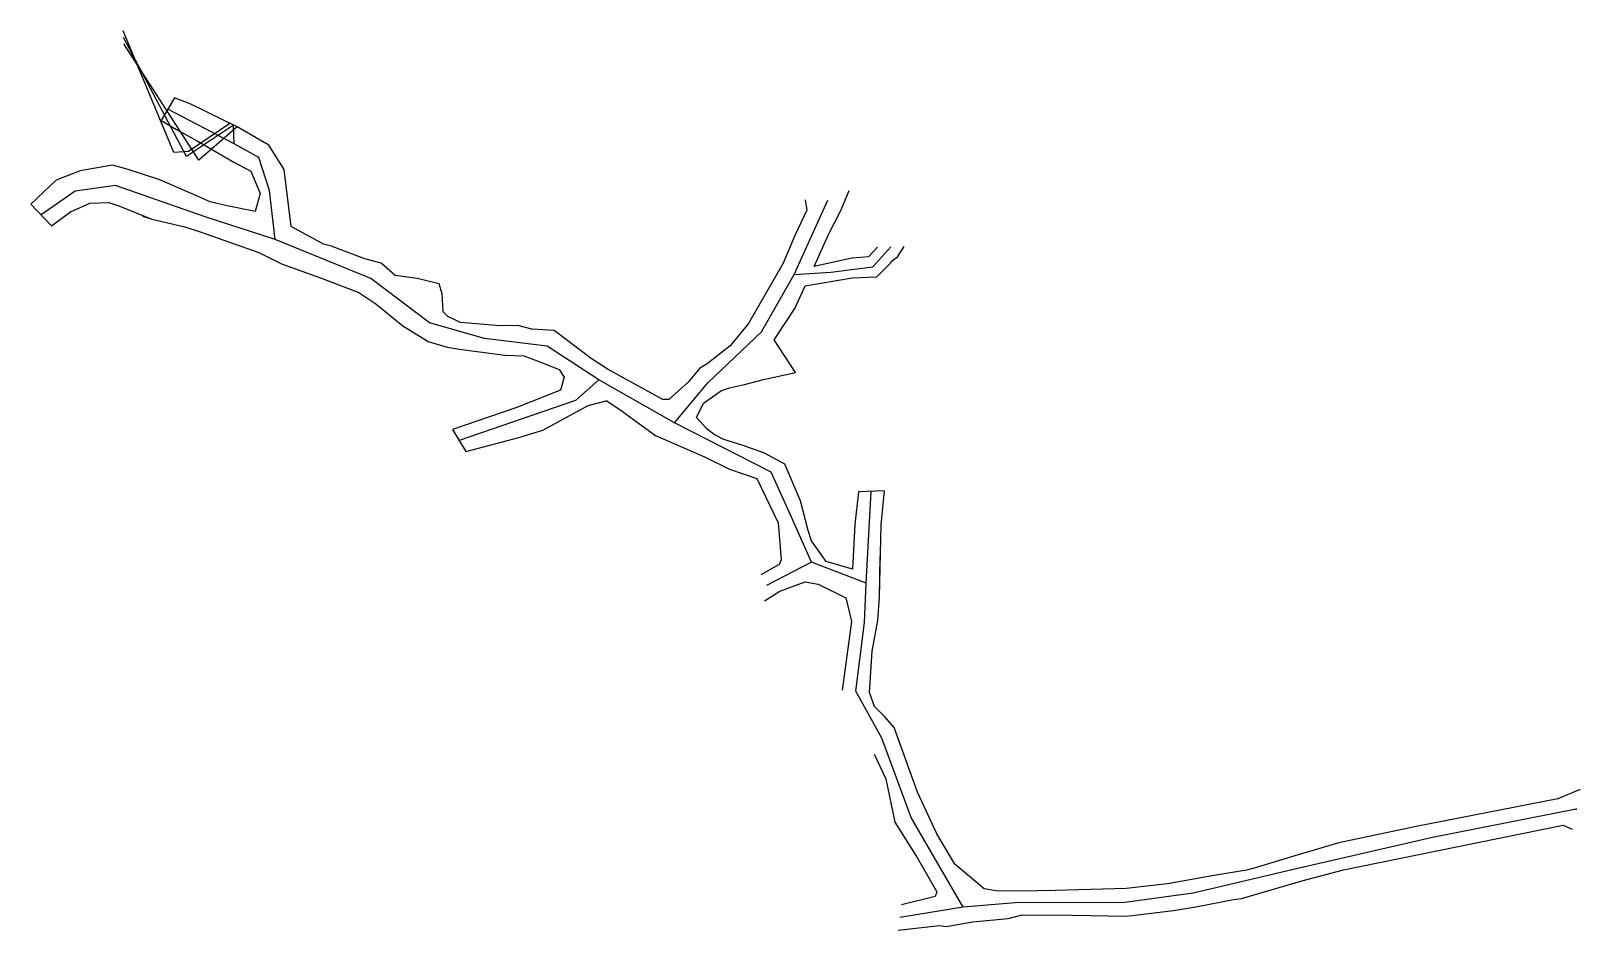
# Model space of a CAD drawing. Header units: metres. Extents: x 750691 to 750840, y 4169766 to 4169852.
import ezdxf

# ---------------------------------------------------------------- set-up
doc = ezdxf.new("R2010")
doc.units = ezdxf.units.M
doc.header["$MEASUREMENT"] = 0
for name, color, linetype in [('FEDAİ', 200, 'Continuous'), ('GEOFENCE', 7, 'Continuous'), ('INIT_COORD', 7, 'Continuous')]:
    doc.layers.add(name, color=color, linetype=linetype)

msp = doc.modelspace()

# ---------------------------------------------------------------- linework, layer by layer
at = {"layer": 'FEDAİ'}
for p, q in [((750704.8, 4169840.75, 832.11), (750699.93, 4169852.4, 856.57)), ((750707.2, 4169839.99, 828.54), (750699.99, 4169851.17, 856.82)), ((750704.85, 4169845.98, 823.8), (750703.56, 4169843.8, 823.76)), ((750706.41, 4169845.37, 823.29), (750704.85, 4169845.98, 823.8)), ((750710.86, 4169843.19, 823.38), (750706.41, 4169845.37, 823.29)), ((750703.56, 4169843.8, 823.76), (750705.06, 4169842.95, 823.16)), ((750710.17, 4169843.52, 823.36), (750706.21, 4169840.85, 828.54)), ((750705.06, 4169842.95, 823.16), (750707.02, 4169841.87, 823.2)), ((750710.86, 4169843.19, 823.38), (750707.2, 4169839.99, 828.54)), ((750713.89, 4169841.44, 823.38), (750710.86, 4169843.19, 823.38)), ((750706.21, 4169840.85, 828.54), (750704.8, 4169840.75, 832.11)), ((750707.02, 4169841.87, 823.2), (750710.54, 4169839.82, 823.36)), ((750715.36, 4169839.11, 823.16), (750713.89, 4169841.44, 823.38)), ((750695.8, 4169838.99, 823.33), (750693.51, 4169838.08, 823.33)), ((750698.9, 4169839.52, 823.22), (750695.8, 4169838.99, 823.33)), ((750700.42, 4169839.12, 823.22), (750698.9, 4169839.52, 823.22)), ((750703.45, 4169838.11, 823.29), (750700.42, 4169839.12, 823.22)), ((750710.54, 4169839.82, 823.36), (750712.18, 4169838.94, 823.14)), ((750716.06, 4169833.65, 822.92), (750715.36, 4169839.11, 823.16)), ((750693.51, 4169838.08, 823.33), (750691.08, 4169835.8, 823.33)), ((750706.9, 4169836.62, 823.03), (750703.45, 4169838.11, 823.29)), ((750712.18, 4169838.94, 823.14), (750713.08, 4169836.8, 822.97)), ((750708.29, 4169836.02, 822.69), (750706.9, 4169836.62, 823.03)), ((750709.89, 4169835.63, 823.05), (750708.29, 4169836.02, 822.69)), ((750713.08, 4169836.8, 822.97), (750712.6, 4169835.09, 822.99)), ((750765.36, 4169836.21, 821.2), (750765.51, 4169835.21, 821.1)), ((750768.81, 4169835.24, 821.15), (750769.56, 4169837.11, 820.96)), ((750691.08, 4169835.8, 823.33), (750693.06, 4169833.72, 823.33)), ((750693.06, 4169833.72, 823.33), (750694.89, 4169835.06, 823.33)), ((750694.89, 4169835.06, 823.33), (750696.72, 4169835.88, 823.33)), ((750696.72, 4169835.88, 823.33), (750698.55, 4169835.93, 823.3)), ((750698.55, 4169835.93, 823.3), (750699.51, 4169835.61, 823.2)), ((750699.51, 4169835.61, 823.2), (750702.68, 4169834.36, 823.13)), ((750701.79, 4169834.62, 823.13), (750702.68, 4169834.36, 823.13)), ((750712.6, 4169835.09, 822.99), (750709.89, 4169835.63, 823.05)), ((750765.51, 4169835.21, 821.1), (750764.37, 4169832.78, 821.19)), ((750767.6, 4169832.89, 821.24), (750768.81, 4169835.24, 821.15)), ((750702.68, 4169834.36, 823.13), (750705.84, 4169833.6, 823.13)), ((750705.84, 4169833.6, 823.13), (750707.33, 4169833.14, 822.68)), ((750707.33, 4169833.14, 822.68), (750712.95, 4169831.16, 822.68)), ((750719.16, 4169831.95, 822.84), (750716.06, 4169833.65, 822.92)), ((750719.91, 4169831.76, 822.8), (750719.16, 4169831.95, 822.84)), ((750720.9, 4169831.37, 822.82), (750719.91, 4169831.76, 822.8)), ((750764.37, 4169832.78, 821.19), (750763.23, 4169830.12, 821.38)), ((750766.21, 4169829.8, 821.4), (750767.6, 4169832.89, 821.24)), ((750772.29, 4169831.65, 814.77), (750771.42, 4169830.74, 816.49)), ((750774.22, 4169830.73, 814.21), (750774.86, 4169831.71, 813.56)), ((750712.95, 4169831.16, 822.68), (750715.13, 4169830.06, 822.84)), ((750723.1, 4169830.54, 822.64), (750720.9, 4169831.37, 822.82)), ((750724.67, 4169830.14, 822.63), (750723.1, 4169830.54, 822.64)), ((750726.01, 4169828.95, 822.78), (750724.67, 4169830.14, 822.63)), ((750763.23, 4169830.12, 821.38), (750759.91, 4169824.33, 821.34)), ((750769.84, 4169830.61, 818.47), (750766.21, 4169829.8, 821.4)), ((750770.7, 4169830.67, 817.3), (750769.84, 4169830.61, 818.47)), ((750771.42, 4169830.74, 816.49), (750770.7, 4169830.67, 817.3)), ((750772.24, 4169828.82, 816.64), (750773.55, 4169830.14, 815.01)), ((750773.55, 4169830.14, 815.01), (750773.74, 4169830.37, 814.77)), ((750773.74, 4169830.37, 814.77), (750774.22, 4169830.73, 814.21)), ((750715.13, 4169830.06, 822.84), (750719.13, 4169828.63, 822.84)), ((750719.13, 4169828.63, 822.84), (750722.53, 4169827.31, 822.47)), ((750728.14, 4169828.66, 822.53), (750726.01, 4169828.95, 822.78)), ((750730.24, 4169828.15, 822.53), (750728.14, 4169828.66, 822.53)), ((750765.35, 4169827.96, 821.46), (750769.85, 4169828.73, 818.65)), ((750769.85, 4169828.73, 818.65), (750772.24, 4169828.82, 816.64)), ((750722.53, 4169827.31, 822.47), (750724.18, 4169826.23, 822.8)), ((750730.53, 4169827.19, 822.53), (750730.24, 4169828.15, 822.53)), ((750730.64, 4169825.45, 822.47), (750730.53, 4169827.19, 822.53)), ((750764.35, 4169825.78, 821.53), (750765.35, 4169827.96, 821.46)), ((750724.18, 4169826.23, 822.8), (750726.77, 4169824.12, 822.54)), ((750762.38, 4169822.77, 821.53), (750764.35, 4169825.78, 821.53)), ((750731.06, 4169825.02, 822.61), (750730.64, 4169825.45, 822.47)), ((750732.29, 4169824.42, 822.56), (750731.06, 4169825.02, 822.61)), ((750736.07, 4169824.11, 822.9), (750732.29, 4169824.42, 822.56)), ((750737.79, 4169824.13, 822.99), (750736.07, 4169824.11, 822.9)), ((750739.13, 4169823.8, 822.9), (750737.79, 4169824.13, 822.99)), ((750759.91, 4169824.33, 821.34), (750758.17, 4169822.19, 821.68)), ((750726.77, 4169824.12, 822.54), (750729.2, 4169822.62, 822.62)), ((750741.27, 4169823.65, 822.76), (750739.13, 4169823.8, 822.9)), ((750744.83, 4169820.97, 822.84), (750741.27, 4169823.65, 822.76)), ((750764.42, 4169819.65, 821.35), (750762.38, 4169822.77, 821.53)), ((750729.2, 4169822.62, 822.62), (750731.02, 4169822.08, 822.68)), ((750731.02, 4169822.08, 822.68), (750732.42, 4169821.83, 822.66)), ((750732.42, 4169821.83, 822.66), (750736.54, 4169821.29, 822.97)), ((750736.54, 4169821.29, 822.97), (750738.35, 4169821.24, 822.94)), ((750738.35, 4169821.24, 822.94), (750739.9, 4169820.67, 822.8)), ((750758.17, 4169822.19, 821.68), (750755.95, 4169820.46, 822.1)), ((750739.9, 4169820.67, 822.8), (750741.74, 4169819.92, 822.6)), ((750741.74, 4169819.92, 822.6), (750742.24, 4169819.2, 822.64)), ((750746.44, 4169819.92, 822.66), (750744.83, 4169820.97, 822.84)), ((750751.69, 4169817.05, 822.6), (750746.44, 4169819.92, 822.66)), ((750755.24, 4169820.04, 822.75), (750754.12, 4169818.71, 822.71)), ((750755.95, 4169820.46, 822.1), (750755.24, 4169820.04, 822.75)), ((750742.24, 4169819.2, 822.64), (750741.88, 4169817.94, 822.78)), ((750754.12, 4169818.71, 822.71), (750752.28, 4169817.03, 822.6)), ((750758.1, 4169818.17, 822.54), (750759.52, 4169818.5, 821.64)), ((750759.52, 4169818.5, 821.64), (750761.36, 4169818.96, 821.35)), ((750761.36, 4169818.96, 821.35), (750764.42, 4169819.65, 821.35)), ((750741.88, 4169817.94, 822.78), (750737.6, 4169816.24, 822.92)), ((750744.54, 4169816.46, 822.77), (750746.27, 4169816.92, 822.59)), ((750747.96, 4169815.8, 822.71), (750746.27, 4169816.92, 822.59)), ((750752.28, 4169817.03, 822.6), (750751.69, 4169817.05, 822.6)), ((750755.61, 4169816.69, 822.5), (750757.34, 4169817.9, 822.56)), ((750757.34, 4169817.9, 822.56), (750758.1, 4169818.17, 822.54)), ((750737.6, 4169816.24, 822.92), (750731.51, 4169814.18, 823.21)), ((750740.18, 4169814.11, 822.98), (750744.54, 4169816.46, 822.77)), ((750747.96, 4169815.8, 822.71), (750750.99, 4169813.6, 822.7)), ((750754.92, 4169815.32, 822.55), (750755.61, 4169816.69, 822.5)), ((750755.94, 4169814.19, 822.7), (750754.92, 4169815.32, 822.55)), ((750731.51, 4169814.18, 823.21), (750732.8, 4169812.06, 823.16)), ((750737.87, 4169813.41, 822.99), (750740.18, 4169814.11, 822.98)), ((750756.64, 4169813.7, 822.62), (750755.94, 4169814.19, 822.7)), ((750732.8, 4169812.06, 823.16), (750737.87, 4169813.41, 822.99)), ((750750.99, 4169813.6, 822.7), (750755.71, 4169811.55, 822.69)), ((750757.55, 4169813.21, 822.63), (750756.64, 4169813.7, 822.62)), ((750759.42, 4169812.63, 822.73), (750757.55, 4169813.21, 822.63)), ((750761.45, 4169811.89, 822.67), (750759.42, 4169812.63, 822.73)), ((750755.71, 4169811.55, 822.69), (750758.08, 4169810.35, 822.81)), ((750755.71, 4169811.55, 822.69), (750758.08, 4169810.35, 822.81)), ((750763.41, 4169810.83, 822.85), (750761.45, 4169811.89, 822.67)), ((750763.41, 4169810.83, 822.85), (750761.45, 4169811.89, 822.67)), ((750764.91, 4169807.32, 822.56), (750763.41, 4169810.83, 822.85)), ((750758.08, 4169810.35, 822.81), (750760.71, 4169809.48, 822.58)), ((750760.71, 4169809.48, 822.58), (750762.76, 4169805.21, 822.65)), ((750770.46, 4169808.18, 822.57), (750770.12, 4169805.05, 822.66)), ((750772.95, 4169808.27, 822.66), (750770.46, 4169808.18, 822.57)), ((750772.66, 4169805.03, 822.66), (750772.95, 4169808.27, 822.66)), ((750765.64, 4169804.49, 822.53), (750764.91, 4169807.32, 822.56)), ((750762.76, 4169805.21, 822.65), (750763.05, 4169801.66, 822.86)), ((750770.12, 4169805.05, 822.66), (750769.88, 4169800.76, 822.56)), ((750772.5, 4169798.1, 822.59), (750772.66, 4169805.03, 822.66)), ((750765.95, 4169803.48, 822.46), (750765.64, 4169804.49, 822.53)), ((750767.38, 4169801.5, 822.62), (750765.95, 4169803.48, 822.46)), ((750772.5, 4169798.1, 822.59), (750772.54, 4169801.98, 822.66)), ((750762.86, 4169801.21, 822.53), (750761.1, 4169800.21, 822.86)), ((750763.05, 4169801.66, 822.86), (750762.86, 4169801.21, 822.53)), ((750769.88, 4169800.76, 822.56), (750767.38, 4169801.5, 822.62)), ((750762.92, 4169798.66, 822.69), (750765.35, 4169799.54, 822.6)), ((750765.35, 4169799.54, 822.6), (750766.6, 4169799.32, 822.8)), ((750766.6, 4169799.32, 822.8), (750769.24, 4169798.02, 822.59)), ((750761.44, 4169797.74, 822.91), (750762.92, 4169798.66, 822.69)), ((750769.24, 4169798.02, 822.59), (750769.81, 4169795.76, 822.52)), ((750772.32, 4169795.83, 822.51), (750772.5, 4169798.1, 822.59)), ((750769.81, 4169795.76, 822.52), (750768.91, 4169789.16, 822.42)), ((750771.77, 4169792.89, 822.49), (750772.32, 4169795.83, 822.51)), ((750771.51, 4169788.94, 822.38), (750771.77, 4169792.89, 822.49)), ((750772.02, 4169787.61, 822.67), (750771.51, 4169788.94, 822.38)), ((750772.95, 4169786.64, 822.81), (750772.02, 4169787.61, 822.67)), ((750773.88, 4169785.58, 822.79), (750772.95, 4169786.64, 822.81)), ((750776.14, 4169779.39, 822.42), (750773.88, 4169785.58, 822.79)), ((750771.98, 4169783.02, 822.64), (750773.08, 4169780.67, 822.49)), ((750773.08, 4169780.67, 822.49), (750773.96, 4169776.5, 822.26)), ((750839.69, 4169779.63, 821.14), (750837.56, 4169778.74, 821.06)), ((750777.99, 4169775.38, 822.11), (750776.14, 4169779.39, 822.42)), ((750837.56, 4169778.74, 821.06), (750823.97, 4169776.08, 821.18)), ((750773.96, 4169776.5, 822.26), (750776.12, 4169773.04, 822.06)), ((750779.7, 4169772.48, 822.02), (750777.99, 4169775.38, 822.11)), ((750823.97, 4169776.08, 821.18), (750816.55, 4169774.51, 821.51)), ((750825.78, 4169773.72, 821.05), (750838.07, 4169776.21, 821.13)), ((750838.07, 4169776.21, 821.13), (750838.94, 4169775.83, 821.12)), ((750816.55, 4169774.51, 821.51), (750812.34, 4169773.28, 821.51)), ((750817.01, 4169771.94, 821.49), (750825.78, 4169773.72, 821.05)), ((750776.12, 4169773.04, 822.06), (750777.99, 4169769.81, 821.97)), ((750782.54, 4169770.09, 821.93), (750779.7, 4169772.48, 822.02)), ((750812.34, 4169773.28, 821.51), (750808.42, 4169772.1, 821.72)), ((750804.58, 4169771.38, 821.88), (750800.11, 4169770.58, 821.99)), ((750807.68, 4169771.89, 821.68), (750804.58, 4169771.38, 821.88)), ((750807.21, 4169769.17, 821.89), (750813.14, 4169770.91, 821.51)), ((750808.42, 4169772.1, 821.72), (750807.68, 4169771.89, 821.68)), ((750813.14, 4169770.91, 821.51), (750817.01, 4169771.94, 821.49)), ((750777.82, 4169769.38, 822.15), (750774.58, 4169768.57, 822.61)), ((750777.99, 4169769.81, 821.97), (750777.82, 4169769.38, 822.15)), ((750783.66, 4169769.9, 821.97), (750782.54, 4169770.09, 821.93)), ((750785.95, 4169769.87, 822.02), (750783.66, 4169769.9, 821.97)), ((750789.35, 4169769.95, 822.1), (750785.95, 4169769.87, 822.02)), ((750796.14, 4169770.14, 821.91), (750789.35, 4169769.95, 822.1)), ((750800.11, 4169770.58, 821.99), (750796.14, 4169770.14, 821.91)), ((750806.43, 4169769.09, 821.83), (750807.21, 4169769.17, 821.89)), ((750796.17, 4169767.49, 821.98), (750800.68, 4169768.02, 821.94)), ((750800.68, 4169768.02, 821.94), (750802.84, 4169768.38, 821.97)), ((750802.84, 4169768.38, 821.97), (750806.43, 4169769.09, 821.83)), ((750774.29, 4169766.15, 822.84), (750778.23, 4169766.57, 822.72)), ((750778.23, 4169766.57, 822.72), (750778.89, 4169766.49, 822.4)), ((750778.89, 4169766.49, 822.4), (750781.44, 4169766.94, 822.13)), ((750781.44, 4169766.94, 822.13), (750784.83, 4169767.25, 822.1)), ((750784.83, 4169767.25, 822.1), (750786.17, 4169767.62, 821.96)), ((750786.17, 4169767.62, 821.96), (750791, 4169767.58, 822.15)), ((750791, 4169767.58, 822.15), (750796.17, 4169767.49, 821.98))]:
    msp.add_line(p, q, dxfattribs=at)
at = {"layer": 'GEOFENCE', "linetype": 'Continuous'}
for p, q in [((750706, 4169840.37, 830.33), (750699.96, 4169851.78, 856.7)), ((750710.58, 4169841.58, 823.33), (750704.2, 4169844.89, 823.78)), ((750710.52, 4169843.35, 823.37), (750706, 4169840.37, 830.33)), ((750710.58, 4169841.58, 823.33), (750710.52, 4169843.35, 823.37)), ((750712.93, 4169840.25, 823.26), (750710.58, 4169841.58, 823.33)), ((750713.98, 4169837.1, 823.08), (750712.93, 4169840.25, 823.26)), ((750699.2, 4169837.56, 823.21), (750695.32, 4169837.04, 823.33)), ((750707.81, 4169834.58, 822.68), (750699.2, 4169837.56, 823.21)), ((750695.32, 4169837.04, 823.33), (750692.07, 4169834.76, 823.33)), ((750714.5, 4169832.41, 822.8), (750713.98, 4169837.1, 823.08)), ((750764.29, 4169829.04, 821.42), (750767.54, 4169836.16, 821.03)), ((750714.5, 4169832.41, 822.8), (750707.81, 4169834.58, 822.68)), ((750723.7, 4169828.64, 822.56), (750714.5, 4169832.41, 822.8)), ((750771.83, 4169829.78, 816.56), (750773.57, 4169831.68, 814.17)), ((750729.31, 4169824.41, 822.52), (750723.7, 4169828.64, 822.56)), ((750761.15, 4169823.55, 821.44), (750764.29, 4169829.04, 821.42)), ((750764.29, 4169829.04, 821.42), (750767.81, 4169829.27, 820)), ((750767.81, 4169829.27, 820), (750771.83, 4169829.78, 816.56)), ((750734.59, 4169822.89, 822.8), (750729.31, 4169824.41, 822.52)), ((750740.59, 4169822.16, 822.78), (750734.59, 4169822.89, 822.8)), ((750756.01, 4169818.64, 822.64), (750761.15, 4169823.55, 821.44)), ((750745.55, 4169818.94, 822.71), (750740.59, 4169822.16, 822.78)), ((750745.55, 4169818.94, 822.71), (750743.32, 4169816.94, 822.82)), ((750752.82, 4169814.8, 822.64), (750745.55, 4169818.94, 822.71)), ((750752.82, 4169814.8, 822.64), (750756.01, 4169818.64, 822.64)), ((750743.32, 4169816.94, 822.82), (750732.16, 4169813.12, 823.19)), ((750762.1, 4169810.06, 822.7), (750752.82, 4169814.8, 822.64)), ((750764.05, 4169805.77, 822.56), (750762.1, 4169810.06, 822.7)), ((750771.19, 4169799.43, 822.58), (750771.7, 4169808.23, 822.61)), ((750765.96, 4169801.45, 822.58), (750764.05, 4169805.77, 822.56)), ((750765.96, 4169801.45, 822.58), (750761.64, 4169799.2, 822.83)), ((750771.19, 4169799.43, 822.58), (750765.96, 4169801.45, 822.58)), ((750771.06, 4169795.66, 822.51), (750771.19, 4169799.43, 822.58)), ((750770.21, 4169789.05, 822.4), (750771.06, 4169795.66, 822.51)), ((750772.7, 4169784.56, 822.72), (750770.21, 4169789.05, 822.4)), ((750775.51, 4169776.94, 822.26), (750772.7, 4169784.56, 822.72)), ((750780.52, 4169768.35, 822.09), (750775.51, 4169776.94, 822.26)), ((750839.32, 4169777.73, 821.13), (750825.53, 4169775.02, 821.11)), ((750825.53, 4169775.02, 821.11), (750812.74, 4169772.1, 821.51)), ((750812.74, 4169772.1, 821.51), (750802.59, 4169769.68, 821.95)), ((750802.59, 4169769.68, 821.95), (750796.02, 4169768.8, 821.94)), ((750780.52, 4169768.35, 822.09), (750774.44, 4169767.36, 822.72)), ((750785.49, 4169768.75, 821.98), (750780.52, 4169768.35, 822.09)), ((750796.02, 4169768.8, 821.94), (750785.49, 4169768.75, 821.98))]:
    msp.add_line(p, q, dxfattribs=at)
at = {"layer": 'INIT_COORD', "linetype": 'Continuous'}
msp.add_point((750839.32, 4169777.73, 821.13), dxfattribs=at)

doc.saveas('drawing.dxf')
